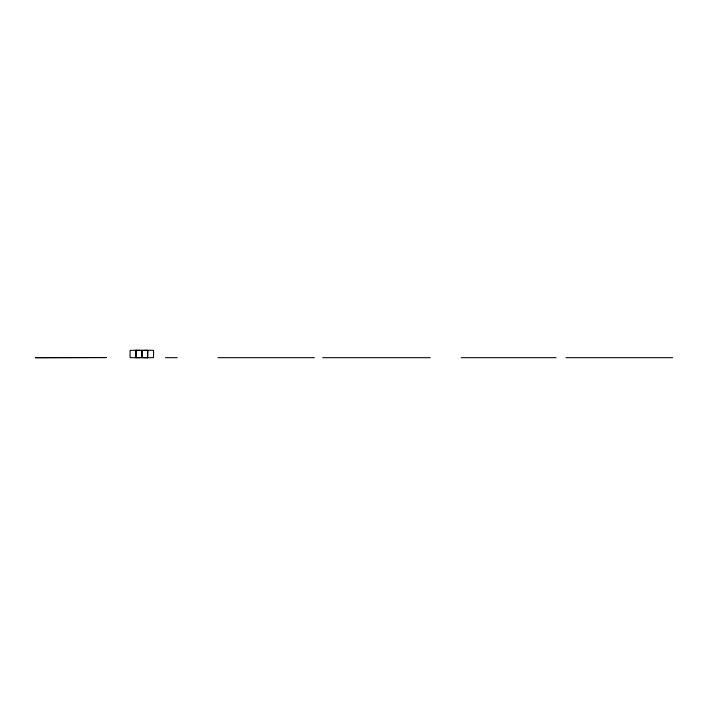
<?xml version="1.0" encoding="UTF-8"?>
<svg xmlns="http://www.w3.org/2000/svg" width="708" height="708" viewBox="0 0 708 708"><rect width="100%" height="100%" fill="white"/><g stroke="black" fill="none" stroke-linecap="round" stroke-linejoin="round"><path stroke-width="1.06" d="M135.839 350.318L147.76 350.318L147.556 357.682M147.76 357.682L135.839 357.682L135.909 350.318M165.442 357.682L177.23 357.682M218.002 357.682L314.379 357.682M322.653 357.682L430.243 357.682M461.235 357.682L555.975 357.682M566.037 357.682L672.6 357.682M147.627 350.318L147.68 357.682M143.697 350.318L153.441 350.318L153.592 352.77L153.441 357.682L143.697 357.682M141.945 350.318L141.866 357.682M141.786 350.318L141.733 357.682M141.662 350.318L141.653 357.682M139.857 350.318L130.157 350.318L130.007 355.23L130.157 357.682L139.901 357.682M136.042 350.318L135.963 357.682M106.147 357.54L35.4 357.682L106.147 357.54"/></g></svg>
